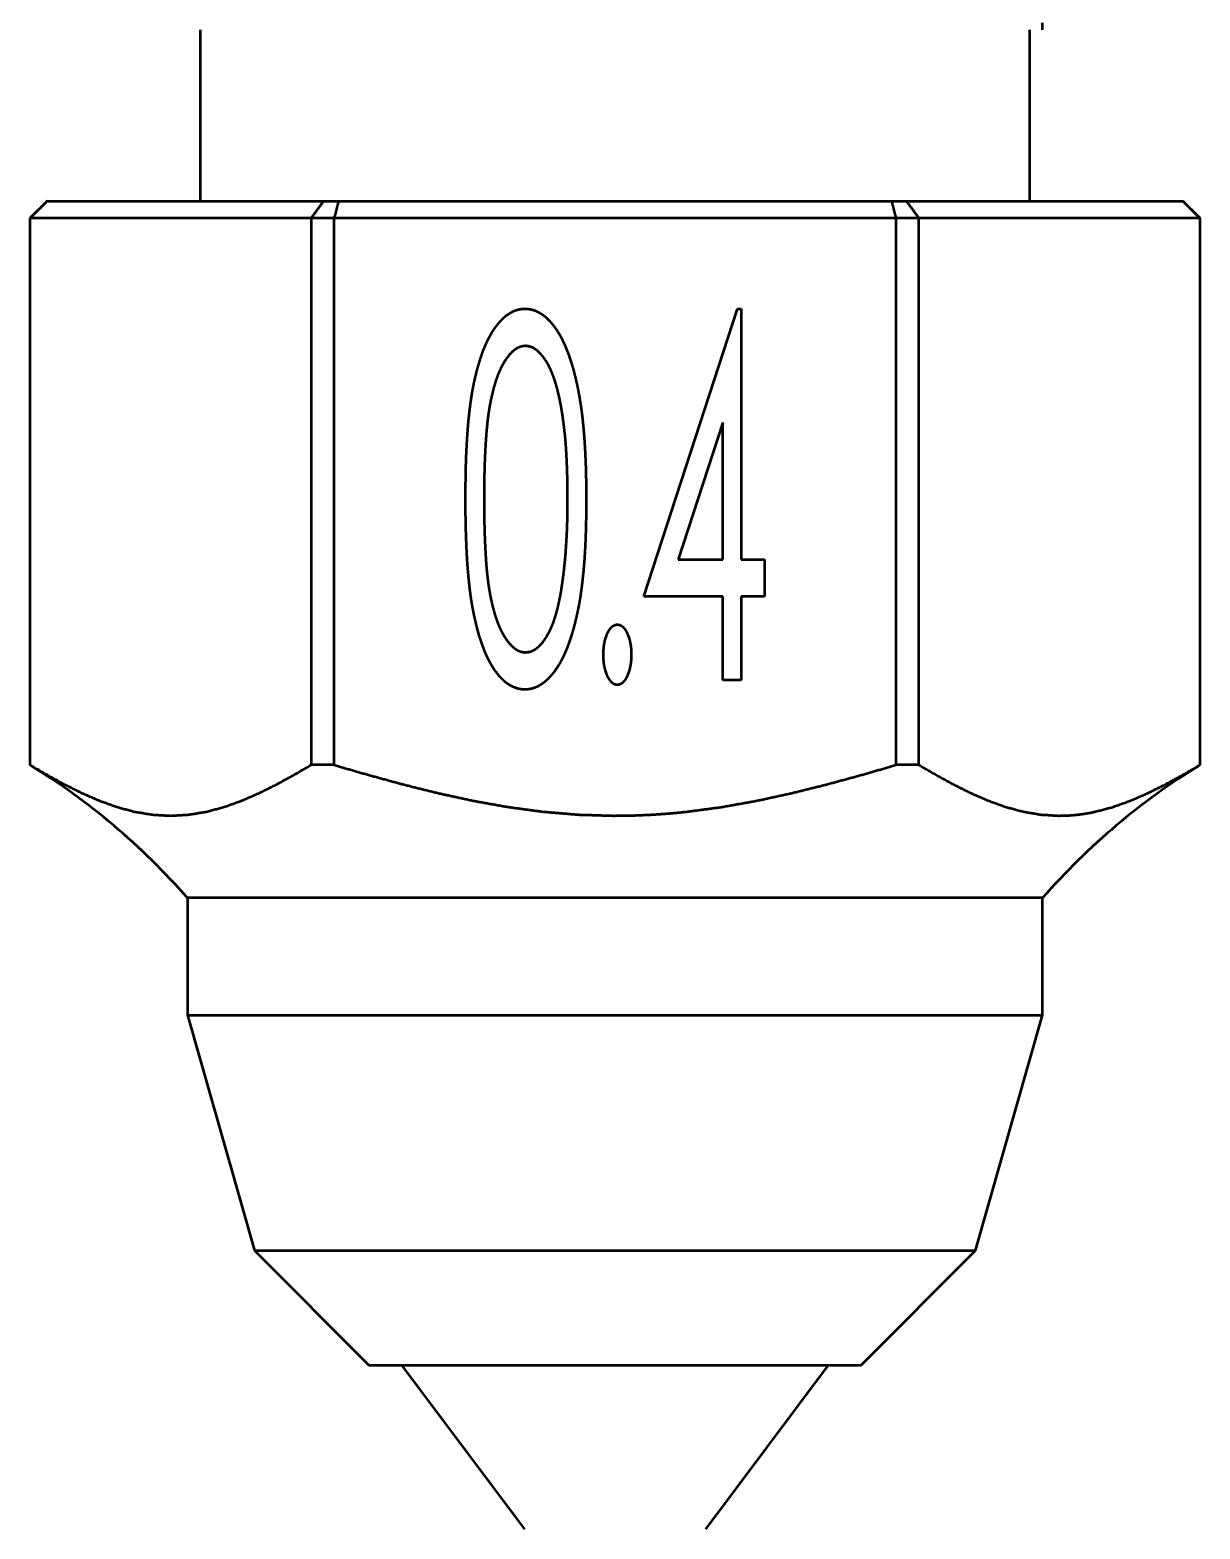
# Paper-space layout 'Layout1' of a CAD drawing. Header units: millimetres. Extents: x 0 to 420, y 0 to 297.
# Drawn here: x 142.36 to 149.2, y 144.85 to 153.61 of the extents above; entities that cross this region are included whole.
import ezdxf

# ---------------------------------------------------------------- set-up
doc = ezdxf.new("R2010")
doc.units = ezdxf.units.MM
doc.layers.add('170', color=7, linetype='Continuous', true_color=0xffffff)

psp = doc.layouts.get("Layout1")

# ---------------------------------------------------------------- linework, layer by layer
at = {"layer": '170', "color": 155, "linetype": 'Continuous', "lineweight": 50}
for p, q in [((148.285, 153.6088), (148.285, 153.6508)), ((143.36, 153.6088), (143.36, 152.6088)), ((148.21, 152.6088), (148.21, 153.6088)), ((142.465, 152.6088), (142.365, 152.5088)), ((142.4653, 152.6088), (144.0816, 152.6088)), ((144.1687, 152.6088), (147.4013, 152.6088)), ((147.4883, 152.6088), (149.1046, 152.6088)), ((149.205, 152.5088), (149.105, 152.6088)), ((142.365, 152.5088), (142.365, 149.3137)), ((142.3659, 149.3137), (142.3659, 152.5088)), ((144.0079, 152.5088), (142.3659, 152.5088)), ((144.0079, 152.5088), (144.0079, 149.3137)), ((144.1429, 149.3137), (144.1429, 152.5088)), ((147.427, 152.5088), (144.1429, 152.5088)), ((147.427, 152.5088), (147.427, 149.3137)), ((147.562, 149.3137), (147.562, 152.5088)), ((149.2041, 152.5088), (147.562, 152.5088)), ((149.2041, 152.5088), (149.2041, 149.3137)), ((149.205, 149.3137), (149.205, 152.5088)), ((145.9532, 150.2973), (146.501, 151.9798)), ((146.501, 151.9798), (146.5231, 151.9798)), ((146.5231, 151.9798), (146.5231, 150.5144)), ((146.4145, 151.3158), (146.1538, 150.5144)), ((146.4145, 150.5144), (146.4145, 151.3158)), ((146.1538, 150.5144), (146.4145, 150.5144)), ((146.5231, 150.5144), (146.6588, 150.5144)), ((146.6588, 150.5144), (146.6588, 150.2973)), ((146.4145, 150.2973), (145.9532, 150.2973)), ((146.4145, 149.8088), (146.4145, 150.2973)), ((146.5231, 150.2973), (146.5231, 149.8088)), ((146.6588, 150.2973), (146.5231, 150.2973)), ((146.5231, 149.8088), (146.4145, 149.8088)), ((143.285, 148.537), (143.285, 147.8526)), ((148.285, 147.8526), (148.285, 148.537)), ((143.285, 147.8526), (143.6769, 146.4755)), ((147.8931, 146.4755), (148.285, 147.8526)), ((143.6769, 146.4755), (144.3467, 145.8062)), ((147.2233, 145.8062), (147.8931, 146.4755)), ((144.5369, 145.8062), (145.255, 144.8488)), ((146.315, 144.8488), (147.033, 145.8062))]:
    psp.add_line(p, q, dxfattribs=at)
for centre, start, end in [((140.274, 145.9037), 41.17131, 58.48346), ((151.2959, 145.9037), 121.51654, 138.82869)]:
    psp.add_arc(centre, 4, start, end, dxfattribs=at)
for points in [[(142.4653, 152.6088), (142.3659, 152.5088)], [(142.465, 152.6088), (142.4653, 152.6088)], [(144.0816, 152.6088), (144.0079, 152.5088)], [(144.0816, 152.6088), (144.1687, 152.6088)], [(147.4013, 152.6088), (147.4883, 152.6088)], [(147.4883, 152.6088), (147.562, 152.5088)], [(149.1046, 152.6088), (149.2041, 152.5088)], [(149.1046, 152.6088), (149.105, 152.6088)], [(142.3659, 152.5088), (142.365, 152.5088)], [(144.1429, 152.5088), (144.0079, 152.5088)], [(147.562, 152.5088), (147.427, 152.5088)], [(149.205, 152.5088), (149.2041, 152.5088)], [(142.3659, 149.3137), (142.365, 149.3137)], [(144.1429, 149.3137), (144.0079, 149.3137)], [(147.562, 149.3137), (147.427, 149.3137)], [(149.205, 149.3137), (149.2041, 149.3137)], [(143.6199, 148.537), (143.285, 148.537)], [(143.285, 147.8526), (143.6199, 147.8526)], [(143.6769, 146.4755), (143.9593, 146.4755)], [(144.3467, 145.8062), (144.5394, 145.8062)]]:
    psp.add_open_spline(points, degree=1, dxfattribs=at)
for points, knots in [([(144.1687, 152.6088), (144.1557, 152.5588), (144.1429, 152.5088)], [0, 0, 0.500076, 1, 1]), ([(147.4013, 152.6088), (147.4142, 152.5588), (147.427, 152.5088)], [0, 0, 0.500076, 1, 1]), ([(144.9112, 150.8663), (144.9115, 150.9172), (144.912, 150.9681), (144.9127, 151.016), (144.9137, 151.0639), (144.9151, 151.1091), (144.9171, 151.1542), (144.9195, 151.1962), (144.9222, 151.2382), (144.9249, 151.2772), (144.9281, 151.3162), (144.9317, 151.3523), (144.9358, 151.3883), (144.94, 151.4214), (144.9447, 151.4544), (144.9495, 151.4846), (144.9548, 151.5146), (144.9603, 151.5425), (144.9663, 151.5702), (144.9724, 151.5963), (144.979, 151.6223), (144.9858, 151.6466), (144.993, 151.6707), (145.0002, 151.6934), (145.0078, 151.716), (145.0156, 151.7369), (145.0239, 151.7576), (145.0324, 151.7768), (145.0413, 151.7958), (145.0502, 151.8131), (145.0596, 151.8301), (145.069, 151.846), (145.0791, 151.8615), (145.089, 151.8754), (145.0994, 151.889), (145.1095, 151.9013), (145.1202, 151.9132), (145.1307, 151.9237), (145.1418, 151.9336), (145.1526, 151.9421), (145.1639, 151.9501), (145.1751, 151.957), (145.1868, 151.9632), (145.1983, 151.9683), (145.2101, 151.9726), (145.2219, 151.9758), (145.2338, 151.9781), (145.2461, 151.9792), (145.2584, 151.9798)], [0, 0, 0.040853, 0.081707, 0.120181, 0.15866, 0.194941, 0.231222, 0.264991, 0.298752, 0.330164, 0.361578, 0.390677, 0.419774, 0.446575, 0.473363, 0.497884, 0.522395, 0.545164, 0.567929, 0.589485, 0.611032, 0.631236, 0.651436, 0.670605, 0.689767, 0.707665, 0.725557, 0.74239, 0.759227, 0.774841, 0.790454, 0.805286, 0.820123, 0.833876, 0.847637, 0.86043, 0.873228, 0.885157, 0.897077, 0.90815, 0.919219, 0.929828, 0.940426, 0.950517, 0.960612, 0.970412, 0.980197, 0.990083, 1, 1]), ([(145.2584, 151.9798), (145.271, 151.9792), (145.2834, 151.9781), (145.2956, 151.9758), (145.3076, 151.9726), (145.3194, 151.9683), (145.3309, 151.9632), (145.3428, 151.957), (145.3543, 151.9501), (145.3657, 151.9422), (145.3767, 151.9336), (145.3878, 151.9237), (145.3984, 151.9132), (145.4092, 151.9013), (145.4196, 151.889), (145.4302, 151.8752), (145.4403, 151.8611), (145.4506, 151.8456), (145.4603, 151.8297), (145.4699, 151.812), (145.4789, 151.7941), (145.4881, 151.7747), (145.4967, 151.755), (145.5053, 151.734), (145.5133, 151.7126), (145.5214, 151.6894), (145.529, 151.666), (145.5364, 151.6411), (145.5434, 151.616), (145.5504, 151.5891), (145.5569, 151.5621), (145.5633, 151.5333), (145.5692, 151.5045), (145.575, 151.4735), (145.5803, 151.4426), (145.5854, 151.4091), (145.59, 151.3756), (145.5943, 151.3395), (145.5981, 151.3035), (145.6017, 151.2649), (145.6048, 151.2263), (145.6076, 151.1852), (145.6099, 151.1441), (145.612, 151.1002), (145.6138, 151.0563), (145.615, 151.0101), (145.6159, 150.9638), (145.6164, 150.9151), (145.6167, 150.8663)], [0, 0, 0.010048, 0.020079, 0.030007, 0.039951, 0.050014, 0.060074, 0.070794, 0.081518, 0.092697, 0.103874, 0.115761, 0.127658, 0.140533, 0.153403, 0.167357, 0.181322, 0.196207, 0.211091, 0.22719, 0.24329, 0.26046, 0.277634, 0.295851, 0.314076, 0.333781, 0.353483, 0.374333, 0.395178, 0.417415, 0.439645, 0.463249, 0.486862, 0.512032, 0.537208, 0.564321, 0.591419, 0.620463, 0.649503, 0.680516, 0.711529, 0.744525, 0.777523, 0.812703, 0.847876, 0.884891, 0.921907, 0.960954, 1, 1]), ([(145.2614, 151.7627), (145.2451, 151.7605), (145.2292, 151.7567), (145.2129, 151.7496), (145.1978, 151.7398), (145.1817, 151.726), (145.1673, 151.7105), (145.1519, 151.6909), (145.138, 151.6702), (145.1236, 151.645), (145.1109, 151.6189), (145.0981, 151.5879), (145.0871, 151.5562), (145.0762, 151.5197), (145.0668, 151.4828), (145.0576, 151.4408), (145.0498, 151.3985), (145.046, 151.3747), (145.0426, 151.351), (145.0394, 151.3245), (145.0367, 151.298), (145.034, 151.2689), (145.0316, 151.2399), (145.0293, 151.2079), (145.0273, 151.1758), (145.0255, 151.1413), (145.0239, 151.1067), (145.0225, 151.0696), (145.0214, 151.0325), (145.0206, 150.9925), (145.0201, 150.9524), (145.0199, 150.9098), (145.0197, 150.8672)], [0, 0, 0.016808, 0.033447, 0.051617, 0.069933, 0.091543, 0.113111, 0.138505, 0.163911, 0.193513, 0.223113, 0.257326, 0.291549, 0.330361, 0.369171, 0.413043, 0.456929, 0.481413, 0.505904, 0.533084, 0.560278, 0.590004, 0.619734, 0.65244, 0.685155, 0.72043, 0.755703, 0.793549, 0.831394, 0.872254, 0.91311, 0.956555, 1, 1]), ([(145.5082, 150.8672), (145.5081, 150.9053), (145.5078, 150.9435), (145.5071, 150.98), (145.5061, 151.0164), (145.5049, 151.051), (145.5035, 151.0855), (145.502, 151.1184), (145.5001, 151.1513), (145.498, 151.1824), (145.4955, 151.2136), (145.4927, 151.2429), (145.4895, 151.2721), (145.4863, 151.2997), (145.4827, 151.3272), (145.4791, 151.3531), (145.4751, 151.379), (145.471, 151.4031), (145.4666, 151.4273), (145.4621, 151.4496), (145.4573, 151.4718), (145.4524, 151.4926), (145.4471, 151.5134), (145.4418, 151.5325), (145.4361, 151.5515), (145.4303, 151.569), (145.4242, 151.5863), (145.4183, 151.6021), (145.4119, 151.6177), (145.4054, 151.6318), (145.3984, 151.6457), (145.3916, 151.6581), (145.3844, 151.6702), (145.3705, 151.691), (145.3551, 151.7105), (145.3406, 151.726), (145.3246, 151.7398), (145.3097, 151.7496), (145.2936, 151.7567), (145.2778, 151.7605), (145.2614, 151.7627)], [0, 0, 0.038909, 0.077819, 0.115016, 0.152211, 0.187472, 0.222731, 0.25628, 0.289836, 0.321704, 0.353573, 0.383555, 0.413539, 0.441861, 0.470178, 0.496838, 0.523495, 0.548511, 0.573539, 0.596724, 0.619915, 0.641733, 0.663546, 0.683795, 0.704049, 0.722782, 0.741511, 0.758701, 0.77588, 0.791738, 0.807602, 0.822029, 0.836454, 0.861863, 0.887264, 0.908826, 0.930437, 0.948577, 0.966546, 0.983182, 1, 1]), ([(145.2584, 149.7546), (145.2461, 149.7551), (145.2338, 149.7563), (145.2219, 149.7585), (145.2101, 149.7618), (145.1983, 149.766), (145.1868, 149.7711), (145.1754, 149.7771), (145.1643, 149.7838), (145.1528, 149.7915), (145.1418, 149.7999), (145.1309, 149.8098), (145.1206, 149.8203), (145.11, 149.832), (145.0999, 149.844), (145.0894, 149.8574), (145.0795, 149.8712), (145.0696, 149.8864), (145.0604, 149.9021), (145.0511, 149.9192), (145.0422, 149.9365), (145.0331, 149.9554), (145.0248, 149.9746), (145.0167, 149.9955), (145.0091, 150.0166), (145.0013, 150.039), (144.9939, 150.0615), (144.9868, 150.0858), (144.9803, 150.1103), (144.9737, 150.1366), (144.9676, 150.1629), (144.9614, 150.1908), (144.9557, 150.2189), (144.9501, 150.2491), (144.9451, 150.2795), (144.9403, 150.3127), (144.9362, 150.3461), (144.9322, 150.3823), (144.9286, 150.4186), (144.9251, 150.4575), (144.9222, 150.4966), (144.9196, 150.5383), (144.9175, 150.5801), (144.9157, 150.6251), (144.9141, 150.67), (144.9129, 150.7177), (144.912, 150.7654), (144.9115, 150.8159), (144.9112, 150.8663)], [0, 0, 0.00993, 0.019829, 0.029627, 0.03944, 0.049556, 0.059652, 0.070029, 0.080415, 0.091548, 0.102661, 0.114468, 0.126296, 0.138984, 0.151667, 0.165302, 0.178945, 0.193562, 0.208177, 0.223818, 0.239451, 0.256309, 0.273167, 0.291176, 0.309193, 0.328278, 0.347355, 0.367698, 0.388049, 0.409798, 0.431538, 0.454537, 0.477543, 0.502285, 0.527024, 0.554026, 0.581022, 0.610333, 0.63964, 0.671103, 0.702566, 0.736198, 0.769825, 0.805992, 0.842148, 0.880507, 0.918868, 0.959435, 1, 1]), ([(145.0197, 150.8672), (145.0199, 150.8248), (145.0201, 150.7824), (145.0206, 150.7425), (145.0214, 150.7027), (145.0225, 150.6653), (145.0239, 150.628), (145.0256, 150.5937), (145.0273, 150.5593), (145.0291, 150.5275), (145.0312, 150.4957), (145.0335, 150.4664), (145.0362, 150.4372), (145.0393, 150.4107), (145.0426, 150.3842), (145.0458, 150.3604), (145.0494, 150.3367), (145.0571, 150.2944), (145.0664, 150.2524), (145.0758, 150.2155), (145.0867, 150.179), (145.0977, 150.1473), (145.1105, 150.1162), (145.1234, 150.0899), (145.138, 150.0645), (145.152, 150.0435), (145.1677, 150.0238), (145.1822, 150.0086), (145.1982, 149.995), (145.2131, 149.985), (145.2292, 149.9776), (145.245, 149.9738), (145.2614, 149.9717)], [0, 0, 0.043242, 0.086474, 0.127126, 0.167772, 0.205845, 0.243919, 0.278979, 0.314048, 0.346537, 0.379022, 0.408971, 0.438911, 0.466128, 0.493343, 0.517805, 0.542263, 0.586157, 0.630041, 0.668866, 0.707686, 0.741919, 0.776135, 0.806013, 0.835933, 0.861664, 0.887342, 0.908735, 0.93022, 0.948483, 0.96654, 0.983155, 1, 1]), ([(145.6167, 150.8663), (145.6164, 150.8178), (145.6159, 150.7692), (145.615, 150.7232), (145.6138, 150.6772), (145.6123, 150.6335), (145.6104, 150.5899), (145.6081, 150.5489), (145.6053, 150.508), (145.6021, 150.4696), (145.5985, 150.4313), (145.5947, 150.3954), (145.5904, 150.3596), (145.5861, 150.3261), (145.5811, 150.2926), (145.5759, 150.2618), (145.5701, 150.2311), (145.5641, 150.2025), (145.5578, 150.1739), (145.5514, 150.1471), (145.5446, 150.1205), (145.5377, 150.0954), (145.5302, 150.0705), (145.5226, 150.047), (145.5145, 150.0238), (145.5065, 150.0023), (145.498, 149.981), (145.4894, 149.9613), (145.4802, 149.942), (145.4709, 149.924), (145.4611, 149.9064), (145.4514, 149.8903), (145.4412, 149.8746), (145.4311, 149.8604), (145.4204, 149.8466), (145.4099, 149.834), (145.3988, 149.822), (145.388, 149.8115), (145.3767, 149.8016), (145.3657, 149.7928), (145.3543, 149.7847), (145.343, 149.7777), (145.3314, 149.7715), (145.3197, 149.7665), (145.3076, 149.7622), (145.2956, 149.7587), (145.2834, 149.7563), (145.271, 149.755), (145.2584, 149.7546)], [0, 0, 0.038934, 0.077861, 0.114762, 0.151662, 0.186704, 0.221751, 0.254627, 0.287496, 0.318387, 0.349279, 0.378182, 0.407096, 0.434216, 0.461334, 0.486373, 0.511424, 0.534891, 0.558365, 0.580426, 0.602481, 0.623357, 0.644234, 0.663968, 0.683696, 0.7021, 0.720512, 0.737708, 0.754897, 0.771098, 0.787298, 0.802354, 0.817395, 0.831377, 0.845354, 0.85849, 0.871615, 0.883652, 0.895685, 0.906972, 0.918272, 0.928866, 0.939449, 0.949676, 0.959914, 0.969922, 0.97989, 0.989932, 1, 1]), ([(145.4713, 150.335), (145.4798, 150.3931), (145.4874, 150.4512), (145.4939, 150.5147), (145.4988, 150.5784), (145.5031, 150.6477), (145.5061, 150.7171), (145.5076, 150.7921), (145.5082, 150.8672)], [0, 0, 0.109843, 0.219659, 0.339233, 0.458842, 0.588864, 0.718873, 0.85942, 1, 1]), ([(145.2614, 149.9717), (145.278, 149.9735), (145.2941, 149.9772), (145.3103, 149.9845), (145.3254, 149.9945), (145.3412, 150.0078), (145.3555, 150.0225), (145.3708, 150.0418), (145.3844, 150.0624), (145.3985, 150.0874), (145.4111, 150.1133), (145.4238, 150.1443), (145.4348, 150.176), (145.4456, 150.2127), (145.4547, 150.2498), (145.4635, 150.2923), (145.4713, 150.335)], [0, 0, 0.037309, 0.074115, 0.114074, 0.154557, 0.200663, 0.246533, 0.301486, 0.356577, 0.420877, 0.485084, 0.560071, 0.635102, 0.720533, 0.805936, 0.902955, 1, 1]), ([(145.7171, 149.9581), (145.7178, 149.9759), (145.7188, 149.9937), (145.7205, 150.0101), (145.7231, 150.0264), (145.7265, 150.0413), (145.7307, 150.056), (145.7353, 150.0698), (145.7409, 150.0832), (145.7468, 150.0946), (145.7536, 150.1056), (145.7599, 150.1141), (145.7672, 150.1218), (145.7744, 150.1272), (145.7824, 150.1311), (145.7904, 150.1332), (145.7985, 150.1345)], [0, 0, 0.085044, 0.170078, 0.248659, 0.327176, 0.400244, 0.473422, 0.542622, 0.611713, 0.673269, 0.734992, 0.785354, 0.835667, 0.878674, 0.921357, 0.960482, 1, 1]), ([(145.7985, 150.1345), (145.807, 150.1332), (145.8151, 150.1311), (145.8229, 150.1271), (145.8299, 150.1218), (145.8374, 150.1141), (145.8439, 150.1056), (145.8505, 150.0947), (145.8562, 150.0832), (145.8619, 150.0698), (145.8668, 150.056), (145.8708, 150.0413), (145.874, 150.0264), (145.8768, 150.0101), (145.8787, 149.9937), (145.8796, 149.9759), (145.8799, 149.9581)], [0, 0, 0.040554, 0.080571, 0.122241, 0.164416, 0.215467, 0.26631, 0.327304, 0.388486, 0.45798, 0.527353, 0.60011, 0.672965, 0.751626, 0.830162, 0.915038, 1, 1]), ([(145.7985, 149.7817), (145.7903, 149.7829), (145.7824, 149.7851), (145.7744, 149.7892), (145.7672, 149.7948), (145.7599, 149.8025), (145.7536, 149.811), (145.7468, 149.8219), (145.7409, 149.8334), (145.7353, 149.847), (145.7307, 149.861), (145.7265, 149.8757), (145.7231, 149.8907), (145.7205, 149.9069), (145.7188, 149.9233), (145.7178, 149.9407), (145.7171, 149.9581)], [0, 0, 0.039635, 0.078744, 0.121957, 0.165628, 0.216035, 0.26638, 0.32811, 0.389751, 0.459873, 0.530128, 0.60337, 0.676524, 0.755123, 0.833786, 0.916887, 1, 1]), ([(145.8799, 149.9581), (145.8796, 149.9407), (145.8787, 149.9233), (145.8768, 149.9069), (145.874, 149.8907), (145.8708, 149.8757), (145.8668, 149.861), (145.8619, 149.8471), (145.8562, 149.8334), (145.8505, 149.8219), (145.8439, 149.811), (145.8374, 149.8025), (145.8299, 149.7948), (145.8229, 149.7893), (145.8151, 149.7851), (145.807, 149.7829), (145.7985, 149.7817)], [0, 0, 0.083081, 0.165972, 0.244633, 0.323335, 0.396287, 0.469093, 0.539469, 0.610032, 0.671279, 0.732303, 0.783132, 0.834273, 0.877118, 0.919331, 0.95932, 1, 1]), ([(142.3659, 149.3137), (142.4666, 149.2555), (142.5676, 149.2004), (142.669, 149.1499), (142.771, 149.1054), (142.8736, 149.0685), (142.9771, 149.0407), (143.0815, 149.0234), (143.1869, 149.0174)], [0, 0, 0.131669, 0.261895, 0.390156, 0.516067, 0.639497, 0.76074, 0.880506, 1, 1]), ([(143.1869, 149.0174), (143.2923, 149.0234), (143.3967, 149.0407), (143.5001, 149.0685), (143.6028, 149.1054), (143.7048, 149.1499), (143.8062, 149.2004), (143.9072, 149.2555), (144.0079, 149.3137)], [0, 0, 0.119482, 0.23926, 0.360503, 0.483933, 0.609844, 0.738105, 0.868331, 1, 1]), ([(144.1429, 149.3137), (144.3438, 149.2557), (144.5451, 149.2007), (144.7472, 149.1504), (144.9502, 149.106), (145.1543, 149.0692), (145.3598, 149.0413), (145.5669, 149.0238), (145.7757, 149.0174), (145.8808, 149.0186), (145.9864, 149.0228), (146.0392, 149.0261), (146.092, 149.03), (146.1446, 149.0346), (146.1971, 149.0399), (146.4057, 149.0676), (146.6125, 149.1045), (146.8177, 149.1492), (147.0216, 149.1999), (147.2247, 149.2552), (147.427, 149.3137)], [0, 0, 0.062424, 0.124742, 0.186917, 0.24895, 0.310881, 0.372805, 0.434861, 0.497235, 0.528614, 0.560151, 0.575967, 0.591767, 0.607537, 0.623287, 0.68612, 0.748825, 0.81152, 0.874273, 0.937104, 1, 1]), ([(147.562, 149.3137), (147.6624, 149.2557), (147.7631, 149.2007), (147.8641, 149.1504), (147.9656, 149.106), (148.0677, 149.0692), (148.1705, 149.0413), (148.274, 149.0238), (148.3784, 149.0174), (148.431, 149.0186), (148.4837, 149.0228), (148.5102, 149.0261), (148.5366, 149.03), (148.5629, 149.0346), (148.5891, 149.0399), (148.6934, 149.0676), (148.7968, 149.1045), (148.8994, 149.1492), (149.0014, 149.1999), (149.1029, 149.2552), (149.2041, 149.3137)], [0, 0, 0.065635, 0.130533, 0.194419, 0.2571, 0.318499, 0.37874, 0.438172, 0.497363, 0.527104, 0.557061, 0.572131, 0.587227, 0.602346, 0.617496, 0.678563, 0.740678, 0.80399, 0.868449, 0.933873, 1, 1]), ([(148.285, 148.537), (148.1799, 148.537), (147.3919, 148.537), (146.0752, 148.537), (144.663, 148.537), (143.6199, 148.537)], [0, 0, 0.022516, 0.191434, 0.473688, 0.776411, 1, 1]), ([(143.6199, 147.8526), (144.0694, 147.8526), (145.3508, 147.8526), (146.7751, 147.8526), (147.8737, 147.8526), (148.285, 147.8526)], [0, 0, 0.096346, 0.371041, 0.676356, 0.911833, 1, 1]), ([(143.9593, 146.4755), (144.9783, 146.4755), (146.3306, 146.4755), (146.9562, 146.4755), (147.7812, 146.4755), (147.893, 146.4755)], [0, 0, 0.259026, 0.60281, 0.761841, 0.971564, 1, 1]), ([(144.5394, 145.8062), (144.96, 145.8062), (146.1572, 145.8062), (147.0885, 145.8062), (147.2232, 145.8062)], [0, 0, 0.156728, 0.602811, 0.9498, 1, 1])]:
    psp.add_open_spline(points, degree=1, knots=knots, dxfattribs=at)

doc.saveas('drawing.dxf')
